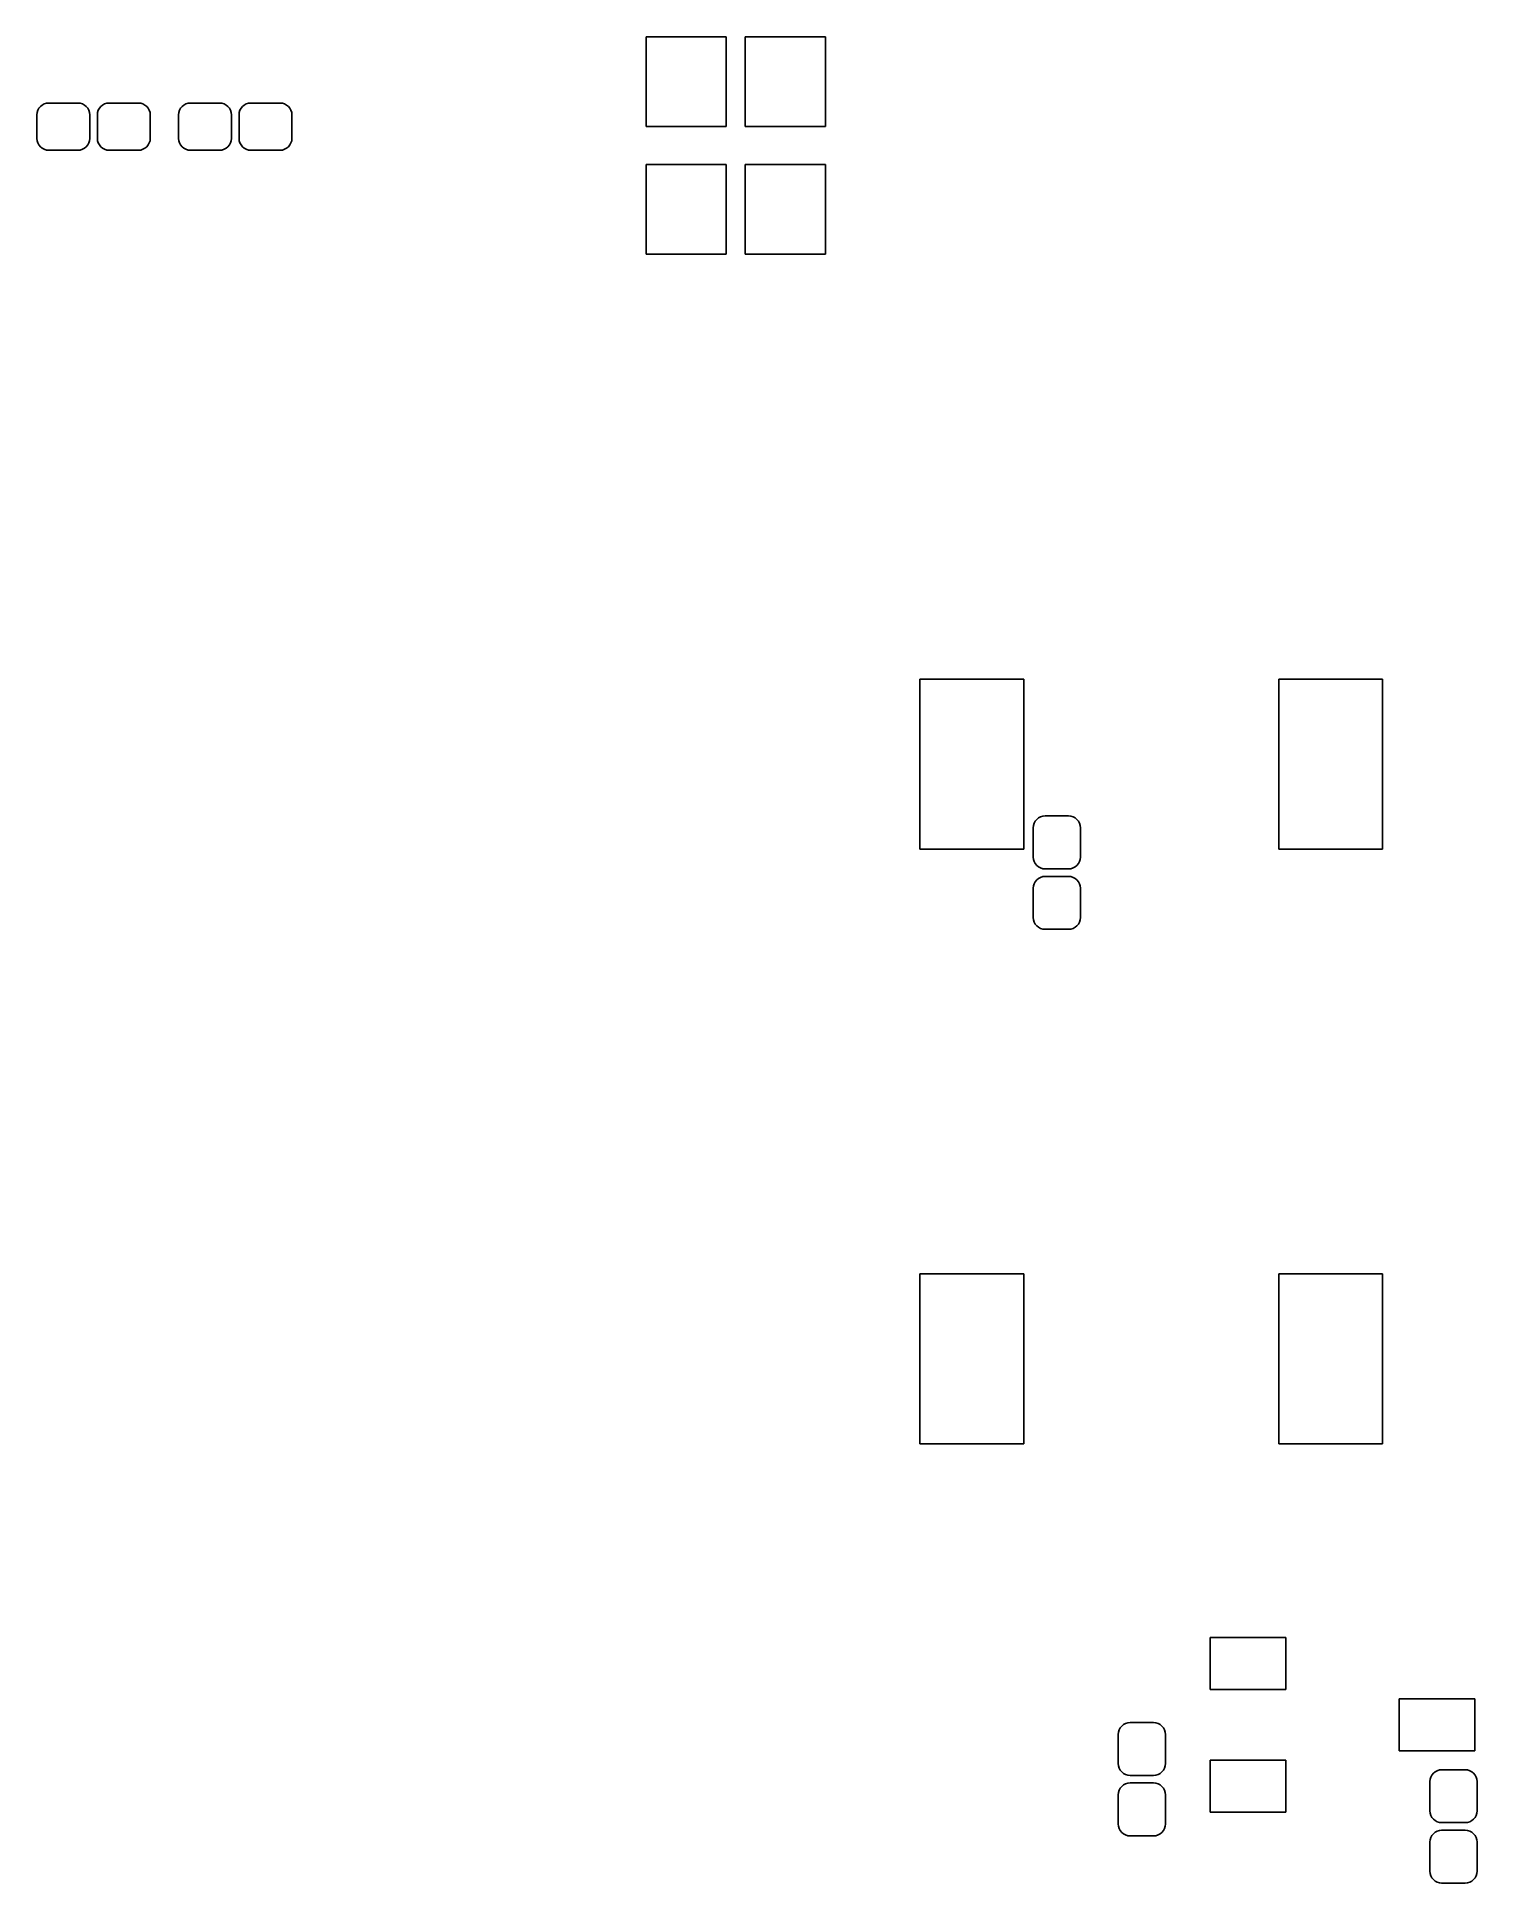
# Model space of a CAD drawing. Extents: x 176.3 to 191.6, y -129.2 to -109.7.
import ezdxf

# ---------------------------------------------------------------- set-up
doc = ezdxf.new("R2010")
doc.units = 0
doc.layers.add('BLACK', color=7, linetype='CONTINUOUS')

msp = doc.modelspace()

# ---------------------------------------------------------------- linework, layer by layer
at = {"layer": 'BLACK', "linetype": 'CONTINUOUS'}
for p, q in [((182.75, -110.6), (182.75, -109.65)), ((182.75, -109.65), (183.6, -109.65)), ((183.6, -109.65), (183.6, -110.6)), ((183.8, -110.6), (183.8, -109.65)), ((183.8, -109.65), (184.65, -109.65)), ((184.65, -109.65), (184.65, -110.6)), ((176.3, -110.475), (176.302, -110.451)), ((176.302, -110.451), (176.31, -110.427)), ((176.31, -110.427), (176.321, -110.406)), ((176.321, -110.406), (176.337, -110.387)), ((176.337, -110.387), (176.356, -110.371)), ((176.356, -110.371), (176.377, -110.36)), ((176.377, -110.36), (176.401, -110.352)), ((176.401, -110.352), (176.425, -110.35)), ((176.425, -110.35), (176.735, -110.35)), ((176.735, -110.35), (176.759, -110.352)), ((176.759, -110.352), (176.783, -110.36)), ((176.783, -110.36), (176.804, -110.371)), ((176.804, -110.371), (176.823, -110.387)), ((176.823, -110.387), (176.839, -110.406)), ((176.839, -110.406), (176.85, -110.427)), ((176.85, -110.427), (176.858, -110.451)), ((176.858, -110.451), (176.86, -110.475)), ((176.94, -110.475), (176.942, -110.451)), ((176.942, -110.451), (176.95, -110.427)), ((176.95, -110.427), (176.961, -110.406)), ((176.961, -110.406), (176.977, -110.387)), ((176.977, -110.387), (176.996, -110.371)), ((176.996, -110.371), (177.017, -110.36)), ((177.017, -110.36), (177.041, -110.352)), ((177.041, -110.352), (177.065, -110.35)), ((177.065, -110.35), (177.375, -110.35)), ((177.375, -110.35), (177.399, -110.352)), ((177.399, -110.352), (177.423, -110.36)), ((177.423, -110.36), (177.444, -110.371)), ((177.444, -110.371), (177.463, -110.387)), ((177.463, -110.387), (177.479, -110.406)), ((177.479, -110.406), (177.49, -110.427)), ((177.49, -110.427), (177.498, -110.451)), ((177.498, -110.451), (177.5, -110.475)), ((177.8, -110.475), (177.802, -110.451)), ((177.802, -110.451), (177.81, -110.427)), ((177.81, -110.427), (177.821, -110.406)), ((177.821, -110.406), (177.837, -110.387)), ((177.837, -110.387), (177.856, -110.371)), ((177.856, -110.371), (177.877, -110.36)), ((177.877, -110.36), (177.901, -110.352)), ((177.901, -110.352), (177.925, -110.35)), ((177.925, -110.35), (178.235, -110.35)), ((178.235, -110.35), (178.259, -110.352)), ((178.259, -110.352), (178.283, -110.36)), ((178.283, -110.36), (178.304, -110.371)), ((178.304, -110.371), (178.323, -110.387)), ((178.323, -110.387), (178.339, -110.406)), ((178.339, -110.406), (178.35, -110.427)), ((178.35, -110.427), (178.358, -110.451)), ((178.358, -110.451), (178.36, -110.475)), ((178.44, -110.475), (178.442, -110.451)), ((178.442, -110.451), (178.45, -110.427)), ((178.45, -110.427), (178.461, -110.406)), ((178.461, -110.406), (178.477, -110.387)), ((178.477, -110.387), (178.496, -110.371)), ((178.496, -110.371), (178.517, -110.36)), ((178.517, -110.36), (178.541, -110.352)), ((178.541, -110.352), (178.565, -110.35)), ((178.565, -110.35), (178.875, -110.35)), ((178.875, -110.35), (178.899, -110.352)), ((178.899, -110.352), (178.923, -110.36)), ((178.923, -110.36), (178.944, -110.371)), ((178.944, -110.371), (178.963, -110.387)), ((178.963, -110.387), (178.979, -110.406)), ((178.979, -110.406), (178.99, -110.427)), ((178.99, -110.427), (178.998, -110.451)), ((178.998, -110.451), (179, -110.475)), ((176.3, -110.725), (176.3, -110.475)), ((176.86, -110.475), (176.86, -110.725)), ((176.94, -110.725), (176.94, -110.475)), ((177.5, -110.475), (177.5, -110.725)), ((177.8, -110.725), (177.8, -110.475)), ((178.36, -110.475), (178.36, -110.725)), ((178.44, -110.725), (178.44, -110.475)), ((179, -110.475), (179, -110.725)), ((183.6, -110.6), (182.75, -110.6)), ((184.65, -110.6), (183.8, -110.6)), ((176.302, -110.749), (176.3, -110.725)), ((176.31, -110.773), (176.302, -110.749)), ((176.321, -110.794), (176.31, -110.773)), ((176.337, -110.813), (176.321, -110.794)), ((176.356, -110.829), (176.337, -110.813)), ((176.377, -110.84), (176.356, -110.829)), ((176.401, -110.848), (176.377, -110.84)), ((176.425, -110.85), (176.401, -110.848)), ((176.759, -110.848), (176.735, -110.85)), ((176.783, -110.84), (176.759, -110.848)), ((176.804, -110.829), (176.783, -110.84)), ((176.823, -110.813), (176.804, -110.829)), ((176.839, -110.794), (176.823, -110.813)), ((176.85, -110.773), (176.839, -110.794)), ((176.858, -110.749), (176.85, -110.773)), ((176.86, -110.725), (176.858, -110.749)), ((176.942, -110.749), (176.94, -110.725)), ((176.95, -110.773), (176.942, -110.749)), ((176.961, -110.794), (176.95, -110.773)), ((176.977, -110.813), (176.961, -110.794)), ((176.996, -110.829), (176.977, -110.813)), ((177.017, -110.84), (176.996, -110.829)), ((177.041, -110.848), (177.017, -110.84)), ((177.065, -110.85), (177.041, -110.848)), ((177.399, -110.848), (177.375, -110.85)), ((177.423, -110.84), (177.399, -110.848)), ((177.444, -110.829), (177.423, -110.84)), ((177.463, -110.813), (177.444, -110.829)), ((177.479, -110.794), (177.463, -110.813)), ((177.49, -110.773), (177.479, -110.794)), ((177.498, -110.749), (177.49, -110.773)), ((177.5, -110.725), (177.498, -110.749)), ((177.802, -110.749), (177.8, -110.725)), ((177.81, -110.773), (177.802, -110.749)), ((177.821, -110.794), (177.81, -110.773)), ((177.837, -110.813), (177.821, -110.794)), ((177.856, -110.829), (177.837, -110.813)), ((177.877, -110.84), (177.856, -110.829)), ((177.901, -110.848), (177.877, -110.84)), ((177.925, -110.85), (177.901, -110.848)), ((178.259, -110.848), (178.235, -110.85)), ((178.283, -110.84), (178.259, -110.848)), ((178.304, -110.829), (178.283, -110.84)), ((178.323, -110.813), (178.304, -110.829)), ((178.339, -110.794), (178.323, -110.813)), ((178.35, -110.773), (178.339, -110.794)), ((178.358, -110.749), (178.35, -110.773)), ((178.36, -110.725), (178.358, -110.749)), ((178.442, -110.749), (178.44, -110.725)), ((178.45, -110.773), (178.442, -110.749)), ((178.461, -110.794), (178.45, -110.773)), ((178.477, -110.813), (178.461, -110.794)), ((178.496, -110.829), (178.477, -110.813)), ((178.517, -110.84), (178.496, -110.829)), ((178.541, -110.848), (178.517, -110.84)), ((178.565, -110.85), (178.541, -110.848)), ((178.899, -110.848), (178.875, -110.85)), ((178.923, -110.84), (178.899, -110.848)), ((178.944, -110.829), (178.923, -110.84)), ((178.963, -110.813), (178.944, -110.829)), ((178.979, -110.794), (178.963, -110.813)), ((178.99, -110.773), (178.979, -110.794)), ((178.998, -110.749), (178.99, -110.773)), ((179, -110.725), (178.998, -110.749)), ((176.735, -110.85), (176.425, -110.85)), ((177.375, -110.85), (177.065, -110.85)), ((178.235, -110.85), (177.925, -110.85)), ((178.875, -110.85), (178.565, -110.85)), ((182.75, -111.95), (182.75, -111)), ((182.75, -111), (183.6, -111)), ((183.6, -111), (183.6, -111.95)), ((183.8, -111.95), (183.8, -111)), ((183.8, -111), (184.65, -111)), ((184.65, -111), (184.65, -111.95)), ((183.6, -111.95), (182.75, -111.95)), ((184.65, -111.95), (183.8, -111.95)), ((185.65, -118.25), (185.65, -116.45)), ((185.65, -116.45), (186.75, -116.45)), ((186.75, -116.45), (186.75, -118.25)), ((189.45, -118.25), (189.45, -116.45)), ((189.45, -116.45), (190.55, -116.45)), ((190.55, -116.45), (190.55, -118.25)), ((186.85, -118.025), (186.852, -118.001)), ((186.85, -118.335), (186.85, -118.025)), ((186.852, -118.001), (186.86, -117.977)), ((186.86, -117.977), (186.871, -117.956)), ((186.871, -117.956), (186.887, -117.937)), ((186.887, -117.937), (186.906, -117.921)), ((186.906, -117.921), (186.927, -117.91)), ((186.927, -117.91), (186.951, -117.902)), ((186.951, -117.902), (186.975, -117.9)), ((186.975, -117.9), (187.225, -117.9)), ((187.225, -117.9), (187.249, -117.902)), ((187.249, -117.902), (187.273, -117.91)), ((187.273, -117.91), (187.294, -117.921)), ((187.294, -117.921), (187.313, -117.937)), ((187.313, -117.937), (187.329, -117.956)), ((187.329, -117.956), (187.34, -117.977)), ((187.34, -117.977), (187.348, -118.001)), ((187.348, -118.001), (187.35, -118.025)), ((187.35, -118.025), (187.35, -118.335)), ((186.75, -118.25), (185.65, -118.25)), ((190.55, -118.25), (189.45, -118.25)), ((186.852, -118.359), (186.85, -118.335)), ((186.86, -118.383), (186.852, -118.359)), ((186.871, -118.404), (186.86, -118.383)), ((186.887, -118.423), (186.871, -118.404)), ((186.906, -118.439), (186.887, -118.423)), ((186.927, -118.45), (186.906, -118.439)), ((186.951, -118.458), (186.927, -118.45)), ((186.975, -118.46), (186.951, -118.458)), ((187.225, -118.46), (186.975, -118.46)), ((187.249, -118.458), (187.225, -118.46)), ((187.273, -118.45), (187.249, -118.458)), ((187.294, -118.439), (187.273, -118.45)), ((187.313, -118.423), (187.294, -118.439)), ((187.329, -118.404), (187.313, -118.423)), ((187.34, -118.383), (187.329, -118.404)), ((187.348, -118.359), (187.34, -118.383)), ((187.35, -118.335), (187.348, -118.359)), ((186.85, -118.665), (186.852, -118.641)), ((186.85, -118.975), (186.85, -118.665)), ((186.852, -118.641), (186.86, -118.617)), ((186.86, -118.617), (186.871, -118.596)), ((186.871, -118.596), (186.887, -118.577)), ((186.887, -118.577), (186.906, -118.561)), ((186.906, -118.561), (186.927, -118.55)), ((186.927, -118.55), (186.951, -118.542)), ((186.951, -118.542), (186.975, -118.54)), ((186.975, -118.54), (187.225, -118.54)), ((187.225, -118.54), (187.249, -118.542)), ((187.249, -118.542), (187.273, -118.55)), ((187.273, -118.55), (187.294, -118.561)), ((187.294, -118.561), (187.313, -118.577)), ((187.313, -118.577), (187.329, -118.596)), ((187.329, -118.596), (187.34, -118.617)), ((187.34, -118.617), (187.348, -118.641)), ((187.348, -118.641), (187.35, -118.665)), ((187.35, -118.665), (187.35, -118.975)), ((186.852, -118.999), (186.85, -118.975)), ((186.86, -119.023), (186.852, -118.999)), ((186.871, -119.044), (186.86, -119.023)), ((186.887, -119.063), (186.871, -119.044)), ((187.329, -119.044), (187.313, -119.063)), ((187.34, -119.023), (187.329, -119.044)), ((187.348, -118.999), (187.34, -119.023)), ((187.35, -118.975), (187.348, -118.999)), ((186.906, -119.079), (186.887, -119.063)), ((186.927, -119.09), (186.906, -119.079)), ((186.951, -119.098), (186.927, -119.09)), ((186.975, -119.1), (186.951, -119.098)), ((187.225, -119.1), (186.975, -119.1)), ((187.249, -119.098), (187.225, -119.1)), ((187.273, -119.09), (187.249, -119.098)), ((187.294, -119.079), (187.273, -119.09)), ((187.313, -119.063), (187.294, -119.079)), ((185.65, -124.55), (185.65, -122.75)), ((185.65, -122.75), (186.75, -122.75)), ((186.75, -122.75), (186.75, -124.55)), ((189.45, -124.55), (189.45, -122.75)), ((189.45, -122.75), (190.55, -122.75)), ((190.55, -122.75), (190.55, -124.55)), ((186.75, -124.55), (185.65, -124.55)), ((190.55, -124.55), (189.45, -124.55)), ((188.725, -127.15), (188.725, -126.6)), ((188.725, -126.6), (189.525, -126.6)), ((189.525, -126.6), (189.525, -127.15)), ((189.525, -127.15), (188.725, -127.15)), ((190.725, -127.8), (190.725, -127.25)), ((190.725, -127.25), (191.525, -127.25)), ((191.525, -127.25), (191.525, -127.8)), ((187.75, -127.625), (187.752, -127.601)), ((187.75, -127.935), (187.75, -127.625)), ((187.752, -127.601), (187.76, -127.577)), ((187.76, -127.577), (187.771, -127.556)), ((187.771, -127.556), (187.787, -127.537)), ((187.787, -127.537), (187.806, -127.521)), ((187.806, -127.521), (187.827, -127.51)), ((187.827, -127.51), (187.851, -127.502)), ((187.851, -127.502), (187.875, -127.5)), ((187.875, -127.5), (188.125, -127.5)), ((188.125, -127.5), (188.149, -127.502)), ((188.149, -127.502), (188.173, -127.51)), ((188.173, -127.51), (188.194, -127.521)), ((188.194, -127.521), (188.213, -127.537)), ((188.213, -127.537), (188.229, -127.556)), ((188.229, -127.556), (188.24, -127.577)), ((188.24, -127.577), (188.248, -127.601)), ((188.248, -127.601), (188.25, -127.625)), ((188.25, -127.625), (188.25, -127.935)), ((191.525, -127.8), (190.725, -127.8)), ((187.752, -127.959), (187.75, -127.935)), ((187.76, -127.983), (187.752, -127.959)), ((187.771, -128.004), (187.76, -127.983)), ((187.787, -128.023), (187.771, -128.004)), ((187.806, -128.039), (187.787, -128.023)), ((187.827, -128.05), (187.806, -128.039)), ((187.851, -128.058), (187.827, -128.05)), ((188.173, -128.05), (188.149, -128.058)), ((188.194, -128.039), (188.173, -128.05)), ((188.213, -128.023), (188.194, -128.039)), ((188.229, -128.004), (188.213, -128.023)), ((188.24, -127.983), (188.229, -128.004)), ((188.248, -127.959), (188.24, -127.983)), ((188.25, -127.935), (188.248, -127.959)), ((188.725, -128.45), (188.725, -127.9)), ((188.725, -127.9), (189.525, -127.9)), ((189.525, -127.9), (189.525, -128.45)), ((191.071, -128.056), (191.087, -128.037)), ((191.087, -128.037), (191.106, -128.021)), ((191.106, -128.021), (191.127, -128.01)), ((191.127, -128.01), (191.151, -128.002)), ((191.151, -128.002), (191.175, -128)), ((191.175, -128), (191.425, -128)), ((191.425, -128), (191.449, -128.002)), ((191.449, -128.002), (191.473, -128.01)), ((191.473, -128.01), (191.494, -128.021)), ((191.494, -128.021), (191.513, -128.037)), ((191.513, -128.037), (191.529, -128.056)), ((187.75, -128.265), (187.752, -128.241)), ((187.752, -128.241), (187.76, -128.217)), ((187.76, -128.217), (187.771, -128.196)), ((187.771, -128.196), (187.787, -128.177)), ((187.787, -128.177), (187.806, -128.161)), ((187.806, -128.161), (187.827, -128.15)), ((187.827, -128.15), (187.851, -128.142)), ((187.875, -128.06), (187.851, -128.058)), ((187.851, -128.142), (187.875, -128.14)), ((188.125, -128.06), (187.875, -128.06)), ((187.875, -128.14), (188.125, -128.14)), ((188.149, -128.058), (188.125, -128.06)), ((188.125, -128.14), (188.149, -128.142)), ((188.149, -128.142), (188.173, -128.15)), ((188.173, -128.15), (188.194, -128.161)), ((188.194, -128.161), (188.213, -128.177)), ((188.213, -128.177), (188.229, -128.196)), ((188.229, -128.196), (188.24, -128.217)), ((188.24, -128.217), (188.248, -128.241)), ((188.248, -128.241), (188.25, -128.265)), ((191.05, -128.125), (191.052, -128.101)), ((191.05, -128.435), (191.05, -128.125)), ((191.052, -128.101), (191.06, -128.077)), ((191.06, -128.077), (191.071, -128.056)), ((191.529, -128.056), (191.54, -128.077)), ((191.54, -128.077), (191.548, -128.101)), ((191.548, -128.101), (191.55, -128.125)), ((191.55, -128.125), (191.55, -128.435)), ((187.75, -128.575), (187.75, -128.265)), ((188.25, -128.265), (188.25, -128.575)), ((191.052, -128.459), (191.05, -128.435)), ((191.55, -128.435), (191.548, -128.459)), ((187.752, -128.599), (187.75, -128.575)), ((187.76, -128.623), (187.752, -128.599)), ((187.771, -128.644), (187.76, -128.623)), ((188.24, -128.623), (188.229, -128.644)), ((188.248, -128.599), (188.24, -128.623)), ((188.25, -128.575), (188.248, -128.599)), ((189.525, -128.45), (188.725, -128.45)), ((191.06, -128.483), (191.052, -128.459)), ((191.071, -128.504), (191.06, -128.483)), ((191.087, -128.523), (191.071, -128.504)), ((191.106, -128.539), (191.087, -128.523)), ((191.127, -128.55), (191.106, -128.539)), ((191.151, -128.558), (191.127, -128.55)), ((191.175, -128.56), (191.151, -128.558)), ((191.425, -128.56), (191.175, -128.56)), ((191.449, -128.558), (191.425, -128.56)), ((191.473, -128.55), (191.449, -128.558)), ((191.494, -128.539), (191.473, -128.55)), ((191.513, -128.523), (191.494, -128.539)), ((191.529, -128.504), (191.513, -128.523)), ((191.54, -128.483), (191.529, -128.504)), ((191.548, -128.459), (191.54, -128.483)), ((187.787, -128.663), (187.771, -128.644)), ((187.806, -128.679), (187.787, -128.663)), ((187.827, -128.69), (187.806, -128.679)), ((187.851, -128.698), (187.827, -128.69)), ((187.875, -128.7), (187.851, -128.698)), ((188.125, -128.7), (187.875, -128.7)), ((188.149, -128.698), (188.125, -128.7)), ((188.173, -128.69), (188.149, -128.698)), ((188.194, -128.679), (188.173, -128.69)), ((188.213, -128.663), (188.194, -128.679)), ((188.229, -128.644), (188.213, -128.663)), ((191.05, -128.765), (191.052, -128.741)), ((191.05, -129.075), (191.05, -128.765)), ((191.052, -128.741), (191.06, -128.717)), ((191.06, -128.717), (191.071, -128.696)), ((191.071, -128.696), (191.087, -128.677)), ((191.087, -128.677), (191.106, -128.661)), ((191.106, -128.661), (191.127, -128.65)), ((191.127, -128.65), (191.151, -128.642)), ((191.151, -128.642), (191.175, -128.64)), ((191.175, -128.64), (191.425, -128.64)), ((191.425, -128.64), (191.449, -128.642)), ((191.449, -128.642), (191.473, -128.65)), ((191.473, -128.65), (191.494, -128.661)), ((191.494, -128.661), (191.513, -128.677)), ((191.513, -128.677), (191.529, -128.696)), ((191.529, -128.696), (191.54, -128.717)), ((191.54, -128.717), (191.548, -128.741)), ((191.548, -128.741), (191.55, -128.765)), ((191.55, -128.765), (191.55, -129.075)), ((191.052, -129.099), (191.05, -129.075)), ((191.06, -129.123), (191.052, -129.099)), ((191.071, -129.144), (191.06, -129.123)), ((191.087, -129.163), (191.071, -129.144)), ((191.106, -129.179), (191.087, -129.163)), ((191.127, -129.19), (191.106, -129.179)), ((191.151, -129.198), (191.127, -129.19)), ((191.175, -129.2), (191.151, -129.198)), ((191.425, -129.2), (191.175, -129.2)), ((191.449, -129.198), (191.425, -129.2)), ((191.473, -129.19), (191.449, -129.198)), ((191.494, -129.179), (191.473, -129.19)), ((191.513, -129.163), (191.494, -129.179)), ((191.529, -129.144), (191.513, -129.163)), ((191.54, -129.123), (191.529, -129.144)), ((191.548, -129.099), (191.54, -129.123)), ((191.55, -129.075), (191.548, -129.099))]:
    msp.add_line(p, q, dxfattribs=at)

doc.saveas('drawing.dxf')
